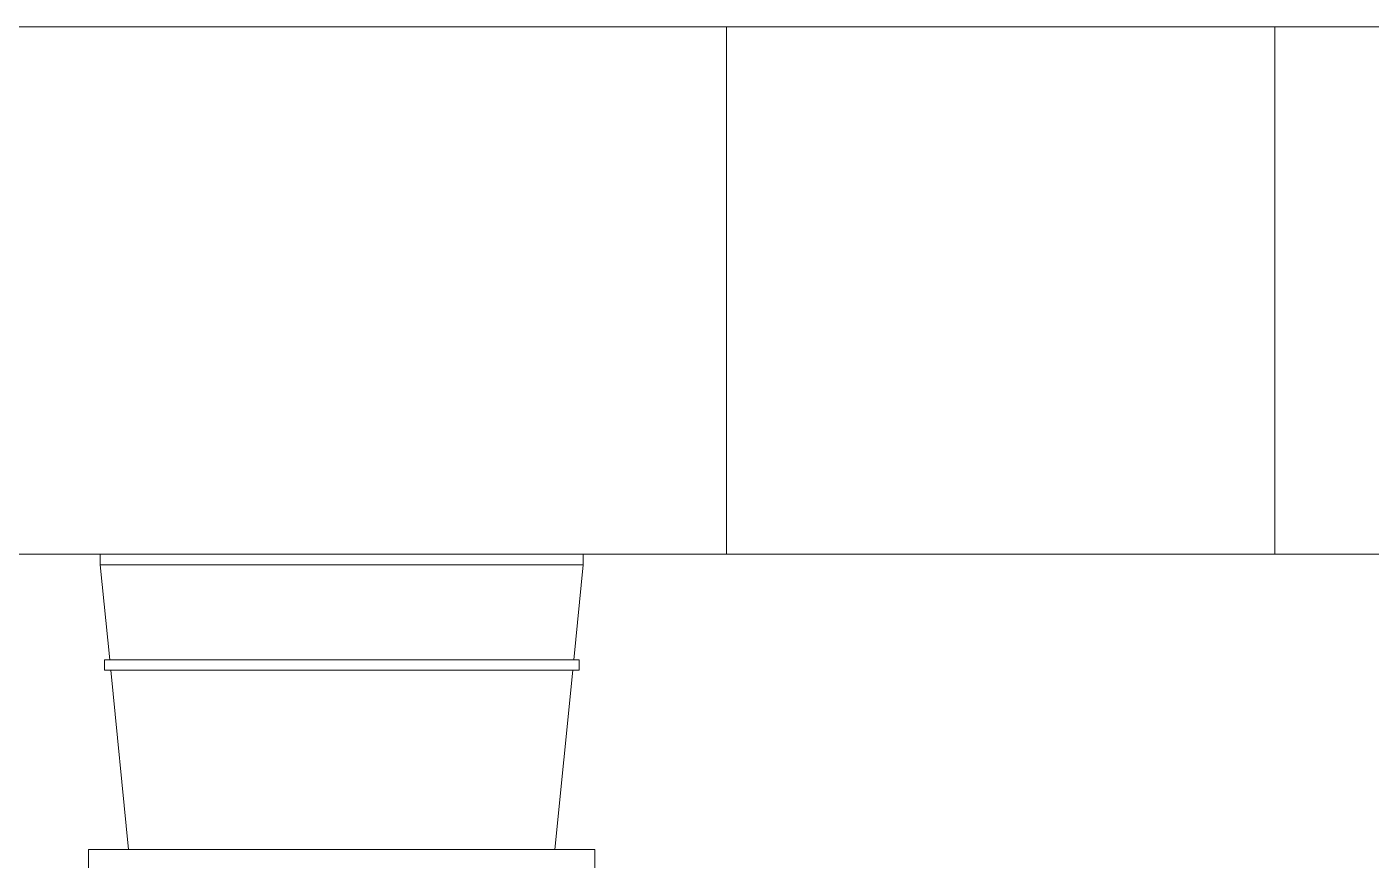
# Model space of a CAD drawing. Header units: millimetres. Extents: x -667 to -468, y -723 to -475.
# Drawn here: x -653.387 to -652.367, y -487.777 to -487.145 of the extents above; entities that cross this region are included whole.
import ezdxf

# ---------------------------------------------------------------- set-up
doc = ezdxf.new("R2010")
doc.units = ezdxf.units.MM
doc.layers.add('dinding', color=36, linetype='Continuous', lineweight=9)

msp = doc.modelspace()

# ---------------------------------------------------------------- linework, layer by layer
at = {"layer": 'dinding'}
for p, q in [((-652.8562, -487.1449), (-653.4403, -487.1449)), ((-652.8562, -487.5449), (-652.8562, -487.1449)), ((-652.8562, -487.1449), (-652.4403, -487.1449)), ((-652.4403, -487.5449), (-652.4403, -487.1449)), ((-652.4403, -487.1449), (-651.8562, -487.1449)), ((-653.4403, -487.5449), (-652.8562, -487.5449)), ((-653.3315, -487.5529), (-653.3315, -487.5449)), ((-652.965, -487.5529), (-652.965, -487.5449)), ((-652.8562, -487.5449), (-652.4403, -487.5449)), ((-651.8562, -487.5449), (-652.4403, -487.5449)), ((-653.3315, -487.5529), (-653.3243, -487.6249)), ((-653.3315, -487.5529), (-652.965, -487.5529)), ((-652.965, -487.5529), (-652.9722, -487.6249)), ((-653.3283, -487.6329), (-653.3283, -487.6249)), ((-653.3283, -487.6249), (-653.3243, -487.6249)), ((-653.3243, -487.6249), (-652.9722, -487.6249)), ((-652.9722, -487.6249), (-652.9682, -487.6249)), ((-652.9682, -487.6329), (-652.9682, -487.6249)), ((-653.3283, -487.6329), (-653.3235, -487.6329)), ((-653.3235, -487.6329), (-653.3099, -487.7689)), ((-653.3235, -487.6329), (-652.973, -487.6329)), ((-652.973, -487.6329), (-652.9866, -487.7689)), ((-652.973, -487.6329), (-652.9682, -487.6329)), ((-653.3403, -487.7849), (-653.3403, -487.7689)), ((-653.3403, -487.7689), (-653.3099, -487.7689)), ((-653.3099, -487.7689), (-652.9866, -487.7689)), ((-652.9866, -487.7689), (-652.9562, -487.7689)), ((-652.9562, -487.7849), (-652.9562, -487.7689))]:
    msp.add_line(p, q, dxfattribs=at)

doc.saveas('drawing.dxf')
